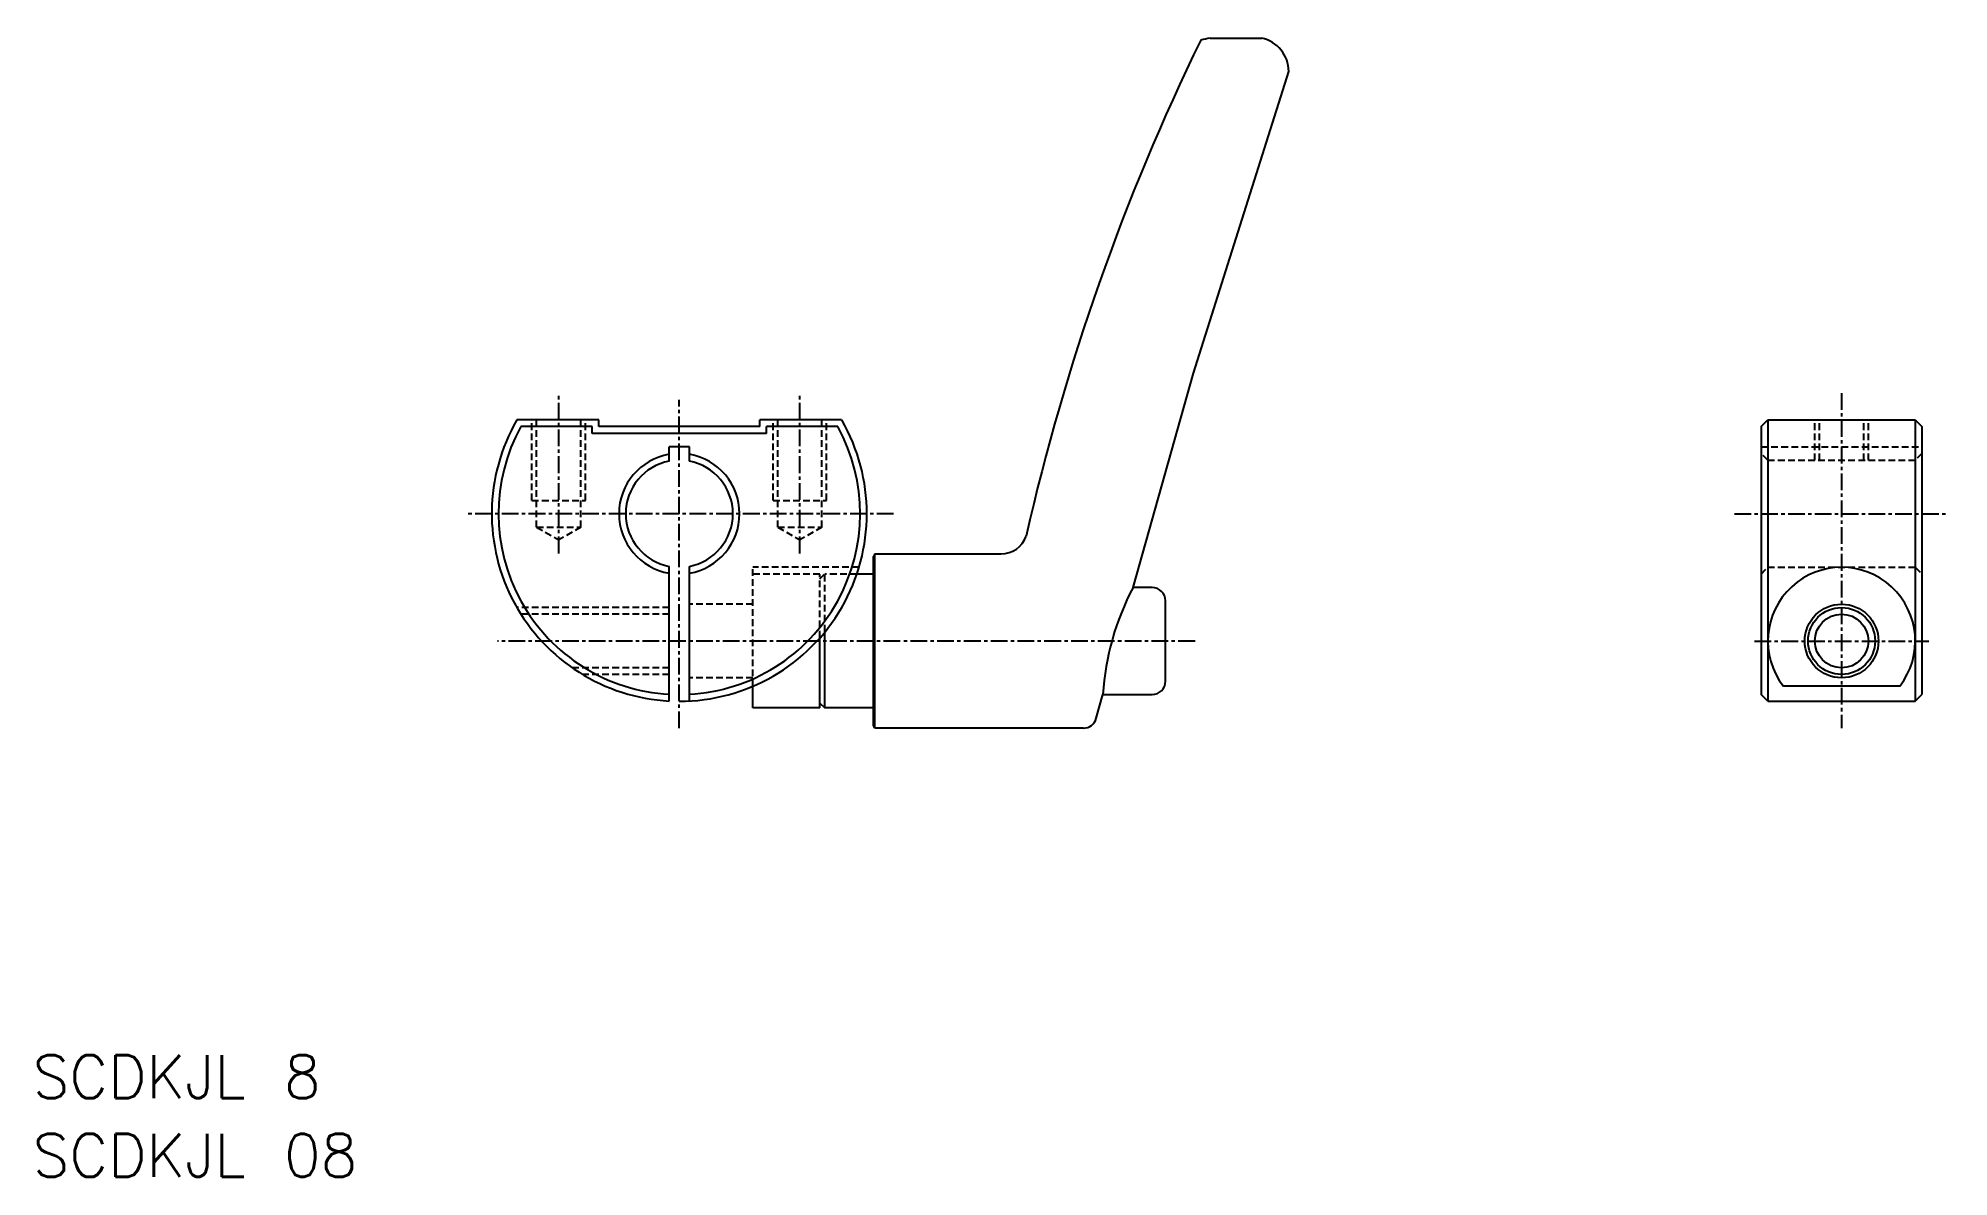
# Model space of a CAD drawing. Extents: x 10 to 152, y 15 to 100.
import ezdxf

# ---------------------------------------------------------------- set-up
doc = ezdxf.new("R2010")
doc.units = 0
doc.linetypes.add('CENTER', pattern=[2, 1.25, -0.25, 0.25, -0.25])
doc.linetypes.add('DASHED', pattern=[0.75, 0.5, -0.25])
doc.layers.get('0').update_dxf_attribs({"linetype": 'CONTINUOUS'})
doc.layers.add('CENTER', color=1, linetype='CENTER')
doc.styles.get("Standard").update_dxf_attribs({"font": 'txt.shx', "bigfont": 'bigfont.shx'})

# ---------------------------------------------------------------- blocks, each defined once
blk = doc.blocks.new('CLDF')
at = {"color": 7, "linetype": 'CONTINUOUS'}
for p, q in [((25.14, 45), (28.99, 45)), ((23.89, 20), (31, 42.52)), ((19.38, 4), (23.89, 20)), ((0.09, 6.5), (0, 6.3)), ((0, -6.3), (0, 6.3)), ((0.09, 6.5), (9.51, 6.5)), ((0.09, -6.5), (0.09, 6.5)), ((20.8, 4), (19.38, 4)), ((21.8, -3), (21.8, 3)), ((16.63, -5.77), (17.13, -4)), ((17.13, -4), (20.8, -4)), ((0.09, -6.5), (0, -6.3)), ((15.67, -6.5), (0.09, -6.5))]:
    blk.add_line(p, q, dxfattribs=at)
for centre, radius, start, end in [((178.43, -30.15), 171.3, 154.0311, 167.1877), ((25.95, 39.05), 6, 97.7241, 104.6825), ((28.43, 42.49), 2.57, 0.645, 77.5412), ((9.51, 8.5), 2, 270, 340.621), ((36.81, -5.22), 19.72, 152.1114, 176.4391), ((20.8, 3), 1, 0, 90), ((20.8, -3), 1, 270, 0), ((15.67, -5.5), 1, 270, 344.2753)]:
    blk.add_arc(centre, radius, start, end, dxfattribs=at)

msp = doc.modelspace()

# ---------------------------------------------------------------- linework, layer by layer
at = {"color": 7, "linetype": 'CONTINUOUS'}
for p, q in [((51.61, 71.81), (45.48, 71.81)), ((51.61, 71.31), (51.61, 71.81)), ((69.73, 71.81), (63.61, 71.81)), ((63.61, 71.31), (63.61, 71.81)), ((138.38, 71.31), (138.88, 71.81)), ((138.88, 71.81), (138.88, 50.81)), ((138.88, 71.81), (149.88, 71.81)), ((149.88, 71.81), (149.88, 50.81)), ((149.88, 71.81), (150.38, 71.31)), ((51.11, 71.31), (45.77, 71.31)), ((51.11, 70.81), (51.11, 71.31)), ((64.11, 70.81), (51.11, 70.81)), ((63.61, 71.31), (51.61, 71.31)), ((69.44, 71.31), (64.11, 71.31)), ((64.11, 70.81), (64.11, 71.31)), ((138.38, 71.31), (138.38, 51.31)), ((150.38, 71.31), (150.38, 51.31)), ((58.36, 69.81), (56.86, 69.81)), ((56.86, 68.74), (56.86, 69.81)), ((58.36, 68.74), (58.36, 69.81)), ((56.86, 50.83), (56.86, 60.88)), ((58.36, 50.83), (58.36, 60.88)), ((72.11, 60.31), (70.86, 60.31)), ((68.47, 50.31), (68.47, 56.01)), ((68.11, 50.31), (68.11, 55.58)), ((63.11, 50.31), (63.11, 51.93)), ((148.73, 51.93), (140.04, 51.93)), ((68.11, 50.31), (63.11, 50.31)), ((68.11, 50.67), (68.47, 50.31)), ((72.11, 50.31), (68.47, 50.31)), ((138.88, 50.81), (138.38, 51.31)), ((138.88, 50.81), (149.88, 50.81)), ((149.88, 50.81), (150.38, 51.31))]:
    msp.add_line(p, q, dxfattribs=at)
at = {"color": 3, "linetype": 'DASHED'}
for p, q in [((46.61, 65.81), (46.61, 71.81)), ((46.96, 63.81), (46.96, 71.81)), ((50.26, 63.81), (50.26, 71.81)), ((50.61, 65.81), (50.61, 71.81)), ((64.61, 65.81), (64.61, 71.81)), ((64.96, 63.81), (64.96, 71.81)), ((68.26, 63.81), (68.26, 71.81)), ((68.61, 65.81), (68.61, 71.81)), ((142.38, 68.81), (142.38, 71.81)), ((142.73, 68.81), (142.73, 71.81)), ((146.03, 68.81), (146.03, 71.81)), ((146.38, 68.81), (146.38, 71.81)), ((138.38, 69.81), (150.38, 69.81)), ((138.88, 68.81), (138.38, 69.31)), ((138.88, 68.81), (149.88, 68.81)), ((150.38, 69.31), (149.88, 68.81)), ((46.61, 65.81), (50.61, 65.81)), ((64.61, 65.81), (68.61, 65.81)), ((46.96, 63.81), (50.26, 63.81)), ((46.96, 63.81), (48.61, 62.85)), ((50.26, 63.81), (48.61, 62.85)), ((64.96, 63.81), (68.26, 63.81)), ((64.96, 63.81), (66.61, 62.85)), ((68.26, 63.81), (66.61, 62.85)), ((63.11, 51.93), (63.11, 60.81)), ((71.02, 60.81), (63.11, 60.81)), ((68.11, 60.31), (63.11, 60.31)), ((68.11, 55.58), (68.11, 60.31)), ((68.11, 59.94), (68.47, 60.31)), ((68.47, 56.01), (68.47, 60.31)), ((70.86, 60.31), (68.47, 60.31)), ((138.38, 60.31), (138.88, 60.81)), ((138.88, 60.81), (149.88, 60.81)), ((149.88, 60.81), (150.38, 60.31)), ((56.86, 57.81), (45.48, 57.81)), ((56.86, 57.31), (45.78, 57.31)), ((63.11, 58.06), (58.36, 58.06)), ((56.86, 53.31), (49.62, 53.31)), ((56.86, 52.81), (50.39, 52.81)), ((63.11, 52.56), (58.36, 52.56))]:
    msp.add_line(p, q, dxfattribs=at)
at = {"color": 7, "linetype": 'CONTINUOUS'}
for radius in [2.75, 2]:
    msp.add_circle((144.38, 55.31), radius, dxfattribs=at)
at = {"color": 3, "linetype": 'CONTINUOUS'}
msp.add_circle((144.38, 55.31), 2.5, dxfattribs=at)
at = {"color": 7, "linetype": 'CONTINUOUS'}
for centre, radius, start, end in [((57.61, 64.81), 14, 150, 266.9291), ((57.61, 64.81), 14, 270, 30), ((57.61, 64.81), 13.5, 151.2178, 266.8153), ((57.61, 64.81), 13.5, 273.1847, 28.7822), ((57.61, 64.81), 4.5, 99.5941, 260.4059), ((57.61, 64.81), 4, 100.8069, 259.1931), ((57.61, 64.81), 4.5, 279.5941, 80.4059), ((57.61, 64.81), 4, 280.8069, 79.1931), ((144.38, 55.31), 5.5, 322.1551, 217.8449)]:
    msp.add_arc(centre, radius, start, end, dxfattribs=at)
at = {"layer": 'CENTER', "color": 1, "linetype": 'CENTER'}
for p, q in [((48.61, 61.85), (48.61, 73.81)), ((57.61, 48.81), (57.61, 73.31)), ((66.61, 61.85), (66.61, 73.81)), ((144.38, 73.81), (144.38, 48.81)), ((73.61, 64.81), (41.61, 64.81)), ((136.38, 64.81), (152.38, 64.81)), ((96.11, 55.31), (44.05, 55.31)), ((137.88, 55.31), (150.88, 55.31))]:
    msp.add_line(p, q, dxfattribs=at)

# ---------------------------------------------------------------- block references
at = {"color": 7, "linetype": 'CONTINUOUS'}
msp.add_blockref('CLDF', (72.11, 55.31), dxfattribs=at)

# ---------------------------------------------------------------- texts
for s, p in [('SCDKJL 8', (9.34, 21.19)), ('SCDKJL 08', (9.34, 15.32))]:
    msp.add_text(s, height=3.2, dxfattribs=at).set_placement(p)

doc.saveas('drawing.dxf')
